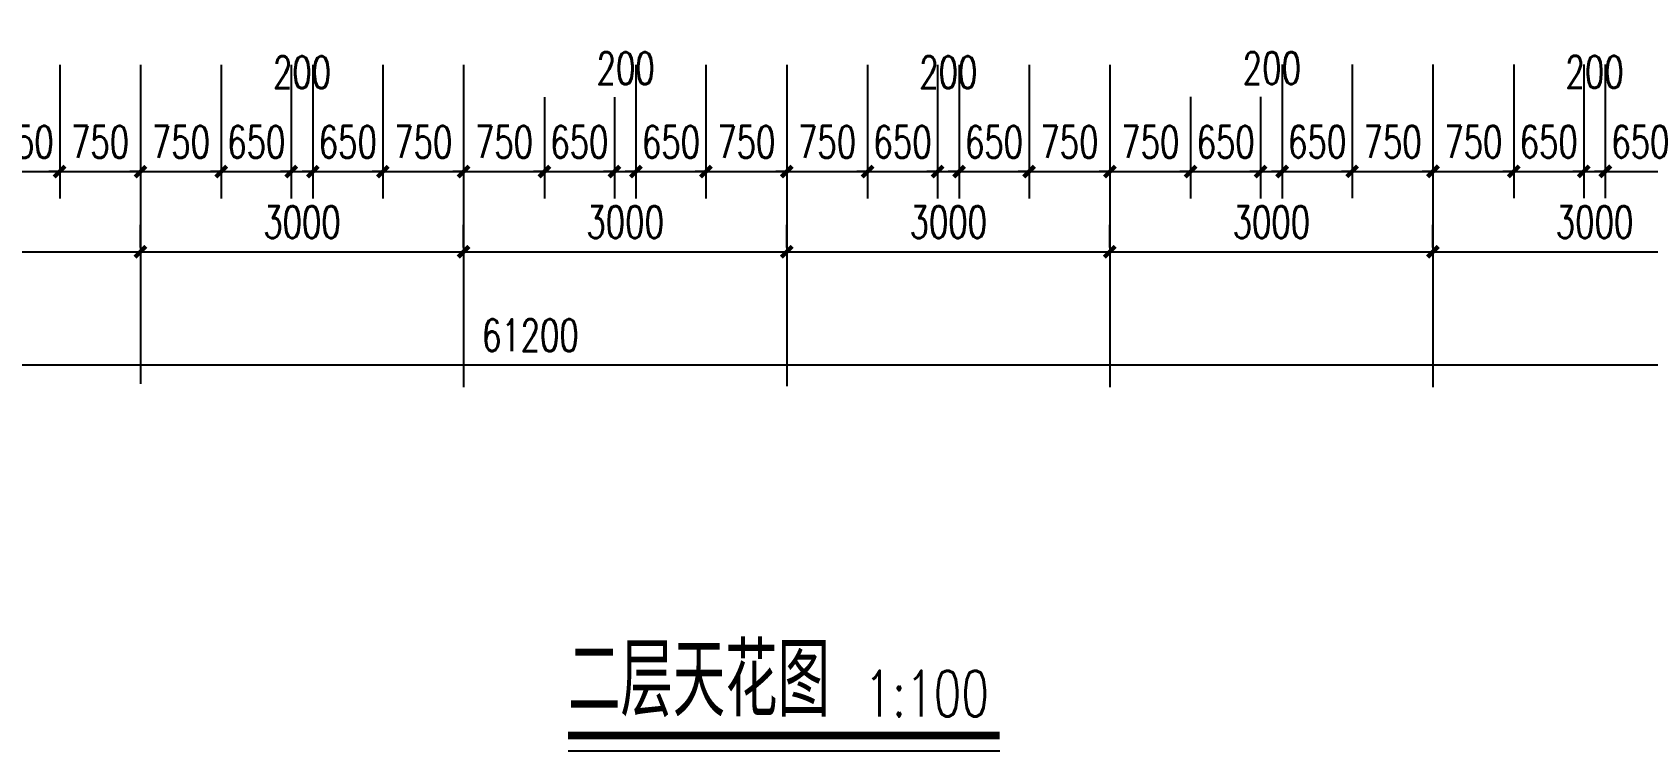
# Model space of a CAD drawing. Header units: millimetres. Extents: x -150677 to 588340, y -254013 to 149700.
# Drawn here: x 178557 to 193555, y -254013 to -247345 of the extents above; entities that cross this region are included whole.
import ezdxf

# ---------------------------------------------------------------- set-up
doc = ezdxf.new("R2010")
doc.units = ezdxf.units.MM
doc.header["$LTSCALE"] = 10
doc.header["$MEASUREMENT"] = 0
doc.layers.add('PUB_DIM', color=3, linetype='Continuous')
doc.layers.add('PUB_TEXT', color=7, linetype='Continuous')
doc.styles.add('_TCH_DIM', font='SIMPLEX', dxfattribs={"bigfont": 'GBCBIG'})
doc.styles.add('_TCH_DIM_T3', font='SIMPLEX', dxfattribs={"width": 0.705882, "bigfont": 'GBCBIG'})
doc.dimstyles.new('_TCH_ARCH&&100', dxfattribs={"dimtxt": 297.5, "dimasz": 100, "dimexe": 250, "dimexo": 300, "dimgap": 126.25, "dimtad": 1, "dimdec": 0, "dimzin": 0, "dimdsep": 46, "dimtxsty": '_TCH_DIM_T3', "dimblk": 'ARCHTICK', "dimcen": 0.09, "dimclrt": 7, "dimazin": 2, "dimtfac": 1, "dimtdec": 0, "dimtix": 1, "dimtmove": 2, "dimatfit": 3, "dimfxl": 1, "dimtolj": 1, "dimtzin": 0, "dimarcsym": 0})

# ---------------------------------------------------------------- blocks, each defined once
blk = doc.blocks.new('_ArchTick')
at = {"color": 0, "linetype": 'ByBlock', "const_width": 0.4}
blk.add_lwpolyline([(-0.5, -0.5), (0.5, 0.5)], dxfattribs=at)
blk = doc.blocks.new('*D2092')
at = {"layer": 'Defpoints', "color": 0, "transparency": 16777216}
for p in [(179561, -249382), (176561, -249642), (179561, -249642)]:
    blk.add_point(p, dxfattribs=at)
at = {"layer": 'PUB_DIM', "color": 0, "lineweight": -2, "transparency": 16777216}
for p, q in [((176561, -249342), (176561, -249132)), ((179561, -249342), (179561, -249132)), ((176561, -249382), (179561, -249382))]:
    blk.add_line(p, q, dxfattribs=at)
at = {"layer": 'PUB_DIM', "color": 0, "lineweight": -2, "transparency": 16777216, "xscale": 100, "yscale": 100, "zscale": 100, "rotation": 180}
blk.add_blockref('_ArchTick', (176561, -249382), dxfattribs=at)
at = {"layer": 'PUB_DIM', "color": 0, "lineweight": -2, "transparency": 16777216, "xscale": 100, "yscale": 100, "zscale": 100}
blk.add_blockref('_ArchTick', (179561, -249382), dxfattribs=at)
at = {"layer": 'PUB_DIM', "color": 7, "transparency": 16777216, "insert": (178061, -249107), "char_height": 297.5, "attachment_point": 5, "style": '_TCH_DIM_T3'}
blk.add_mtext('\\A1;3000', dxfattribs=at)
blk = doc.blocks.new('*D2093')
at = {"layer": 'Defpoints', "color": 0, "transparency": 16777216}
for p in [(182561, -249382), (179561, -249642), (182561, -249642)]:
    blk.add_point(p, dxfattribs=at)
at = {"layer": 'PUB_DIM', "color": 0, "lineweight": -2, "transparency": 16777216}
for p, q in [((179561, -249342), (179561, -249132)), ((182561, -249342), (182561, -249132)), ((179561, -249382), (182561, -249382))]:
    blk.add_line(p, q, dxfattribs=at)
at = {"layer": 'PUB_DIM', "color": 0, "lineweight": -2, "transparency": 16777216, "xscale": 100, "yscale": 100, "zscale": 100, "rotation": 180}
blk.add_blockref('_ArchTick', (179561, -249382), dxfattribs=at)
at = {"layer": 'PUB_DIM', "color": 0, "lineweight": -2, "transparency": 16777216, "xscale": 100, "yscale": 100, "zscale": 100}
blk.add_blockref('_ArchTick', (182561, -249382), dxfattribs=at)
at = {"layer": 'PUB_DIM', "color": 7, "transparency": 16777216, "insert": (181061, -249107), "char_height": 297.5, "attachment_point": 5, "style": '_TCH_DIM_T3'}
blk.add_mtext('\\A1;3000', dxfattribs=at)
blk = doc.blocks.new('*D2094')
at = {"layer": 'Defpoints', "color": 0, "transparency": 16777216}
for p in [(185561, -249382), (182561, -249642), (185561, -249642)]:
    blk.add_point(p, dxfattribs=at)
at = {"layer": 'PUB_DIM', "color": 0, "lineweight": -2, "transparency": 16777216}
for p, q in [((182561, -249342), (182561, -249132)), ((185561, -249342), (185561, -249132)), ((182561, -249382), (185561, -249382))]:
    blk.add_line(p, q, dxfattribs=at)
at = {"layer": 'PUB_DIM', "color": 0, "lineweight": -2, "transparency": 16777216, "xscale": 100, "yscale": 100, "zscale": 100, "rotation": 180}
blk.add_blockref('_ArchTick', (182561, -249382), dxfattribs=at)
at = {"layer": 'PUB_DIM', "color": 0, "lineweight": -2, "transparency": 16777216, "xscale": 100, "yscale": 100, "zscale": 100}
blk.add_blockref('_ArchTick', (185561, -249382), dxfattribs=at)
at = {"layer": 'PUB_DIM', "color": 7, "transparency": 16777216, "insert": (184061, -249107), "char_height": 297.5, "attachment_point": 5, "style": '_TCH_DIM_T3'}
blk.add_mtext('\\A1;3000', dxfattribs=at)
blk = doc.blocks.new('*D2095')
at = {"layer": 'Defpoints', "color": 0, "transparency": 16777216}
for p in [(188561, -249382), (185561, -249642), (188561, -249642)]:
    blk.add_point(p, dxfattribs=at)
at = {"layer": 'PUB_DIM', "color": 0, "lineweight": -2, "transparency": 16777216}
for p, q in [((185561, -249342), (185561, -249132)), ((188561, -249342), (188561, -249132)), ((185561, -249382), (188561, -249382))]:
    blk.add_line(p, q, dxfattribs=at)
at = {"layer": 'PUB_DIM', "color": 0, "lineweight": -2, "transparency": 16777216, "xscale": 100, "yscale": 100, "zscale": 100, "rotation": 180}
blk.add_blockref('_ArchTick', (185561, -249382), dxfattribs=at)
at = {"layer": 'PUB_DIM', "color": 0, "lineweight": -2, "transparency": 16777216, "xscale": 100, "yscale": 100, "zscale": 100}
blk.add_blockref('_ArchTick', (188561, -249382), dxfattribs=at)
at = {"layer": 'PUB_DIM', "color": 7, "transparency": 16777216, "insert": (187061, -249107), "char_height": 297.5, "attachment_point": 5, "style": '_TCH_DIM_T3'}
blk.add_mtext('\\A1;3000', dxfattribs=at)
blk = doc.blocks.new('*D2096')
at = {"layer": 'Defpoints', "color": 0, "transparency": 16777216}
for p in [(191561, -249382), (188561, -249642), (191561, -249642)]:
    blk.add_point(p, dxfattribs=at)
at = {"layer": 'PUB_DIM', "color": 0, "lineweight": -2, "transparency": 16777216}
for p, q in [((188561, -249342), (188561, -249132)), ((191561, -249342), (191561, -249132)), ((188561, -249382), (191561, -249382))]:
    blk.add_line(p, q, dxfattribs=at)
at = {"layer": 'PUB_DIM', "color": 0, "lineweight": -2, "transparency": 16777216, "xscale": 100, "yscale": 100, "zscale": 100, "rotation": 180}
blk.add_blockref('_ArchTick', (188561, -249382), dxfattribs=at)
at = {"layer": 'PUB_DIM', "color": 0, "lineweight": -2, "transparency": 16777216, "xscale": 100, "yscale": 100, "zscale": 100}
blk.add_blockref('_ArchTick', (191561, -249382), dxfattribs=at)
at = {"layer": 'PUB_DIM', "color": 7, "transparency": 16777216, "insert": (190061, -249107), "char_height": 297.5, "attachment_point": 5, "style": '_TCH_DIM_T3'}
blk.add_mtext('\\A1;3000', dxfattribs=at)
blk = doc.blocks.new('*D2097')
at = {"layer": 'Defpoints', "color": 0, "transparency": 16777216}
for p in [(194561, -249382), (191561, -249642), (194561, -249642)]:
    blk.add_point(p, dxfattribs=at)
at = {"layer": 'PUB_DIM', "color": 0, "lineweight": -2, "transparency": 16777216}
for p, q in [((191561, -249342), (191561, -249132)), ((194561, -249342), (194561, -249132)), ((191561, -249382), (194561, -249382))]:
    blk.add_line(p, q, dxfattribs=at)
at = {"layer": 'PUB_DIM', "color": 0, "lineweight": -2, "transparency": 16777216, "xscale": 100, "yscale": 100, "zscale": 100, "rotation": 180}
blk.add_blockref('_ArchTick', (191561, -249382), dxfattribs=at)
at = {"layer": 'PUB_DIM', "color": 0, "lineweight": -2, "transparency": 16777216, "xscale": 100, "yscale": 100, "zscale": 100}
blk.add_blockref('_ArchTick', (194561, -249382), dxfattribs=at)
at = {"layer": 'PUB_DIM', "color": 7, "transparency": 16777216, "insert": (193061, -249107), "char_height": 297.5, "attachment_point": 5, "style": '_TCH_DIM_T3'}
blk.add_mtext('\\A1;3000', dxfattribs=at)
blk = doc.blocks.new('*D2104')
at = {"layer": 'Defpoints', "color": 0, "transparency": 16777216}
for p in [(152601, -249635), (213761, -249642), (213761, -250435)]:
    blk.add_point(p, dxfattribs=at)
at = {"layer": 'PUB_DIM', "color": 0, "lineweight": -2, "transparency": 16777216}
for p, q in [((152601, -249935), (152601, -250679)), ((213761, -249942), (213761, -250685)), ((152601, -250429), (213761, -250435))]:
    blk.add_line(p, q, dxfattribs=at)
at = {"layer": 'PUB_DIM', "color": 0, "lineweight": -2, "transparency": 16777216, "xscale": 100, "yscale": 100, "zscale": 100}
for p, rotation in [((152601, -250429), 179.9941247959615), ((213761, -250435), 359.9941247959615)]:
    blk.add_blockref('_ArchTick', p, dxfattribs=dict(at, rotation=rotation))
at = {"layer": 'PUB_DIM', "color": 7, "transparency": 16777216, "insert": (183181, -250157), "char_height": 297.5, "attachment_point": 5, "rotation": 359.9941, "style": '_TCH_DIM_T3'}
blk.add_mtext('\\A1;61200', dxfattribs=at)
blk = doc.blocks.new('*D2196')
at = {"layer": 'Defpoints', "color": 0, "transparency": 16777216}
for p in [(193161, -247345), (193811, -247345), (193811, -248636)]:
    blk.add_point(p, dxfattribs=at)
at = {"layer": 'PUB_DIM', "color": 0, "lineweight": -2, "transparency": 16777216}
for p, q in [((193161, -247645), (193161, -248886)), ((193811, -247645), (193811, -248886)), ((193161, -248636), (193061, -248636)), ((193161, -248636), (193811, -248636)), ((193811, -248636), (193911, -248636))]:
    blk.add_line(p, q, dxfattribs=at)
at = {"layer": 'PUB_DIM', "color": 0, "lineweight": -2, "transparency": 16777216, "xscale": 100, "yscale": 100, "zscale": 100}
blk.add_blockref('_ArchTick', (193161, -248636), dxfattribs=at)
at = {"layer": 'PUB_DIM', "color": 0, "lineweight": -2, "transparency": 16777216, "xscale": 100, "yscale": 100, "zscale": 100, "rotation": 180}
blk.add_blockref('_ArchTick', (193811, -248636), dxfattribs=at)
at = {"layer": 'PUB_DIM', "color": 7, "transparency": 16777216, "insert": (193486, -248361), "char_height": 297.5, "attachment_point": 5, "style": '_TCH_DIM_T3'}
blk.add_mtext('\\A1;650', dxfattribs=at)
blk = doc.blocks.new('*D2197')
at = {"layer": 'Defpoints', "color": 0, "transparency": 16777216}
for p in [(192961, -247345), (193161, -247345), (193161, -248636)]:
    blk.add_point(p, dxfattribs=at)
at = {"layer": 'PUB_DIM', "color": 0, "lineweight": -2, "transparency": 16777216}
for p, q in [((192961, -247645), (192961, -248886)), ((193161, -247645), (193161, -248886)), ((192961, -248636), (192861, -248636)), ((192961, -248636), (193161, -248636)), ((193161, -248636), (193261, -248636))]:
    blk.add_line(p, q, dxfattribs=at)
at = {"layer": 'PUB_DIM', "color": 0, "lineweight": -2, "transparency": 16777216, "xscale": 100, "yscale": 100, "zscale": 100}
blk.add_blockref('_ArchTick', (192961, -248636), dxfattribs=at)
at = {"layer": 'PUB_DIM', "color": 0, "lineweight": -2, "transparency": 16777216, "xscale": 100, "yscale": 100, "zscale": 100, "rotation": 180}
blk.add_blockref('_ArchTick', (193161, -248636), dxfattribs=at)
at = {"layer": 'PUB_DIM', "color": 7, "transparency": 16777216, "insert": (193061, -247713), "char_height": 297.5, "attachment_point": 5, "style": '_TCH_DIM_T3'}
blk.add_mtext('\\A1;200', dxfattribs=at)
blk = doc.blocks.new('*D2198')
at = {"layer": 'Defpoints', "color": 0, "transparency": 16777216}
for p in [(192311, -247345), (192961, -247345), (192961, -248636)]:
    blk.add_point(p, dxfattribs=at)
at = {"layer": 'PUB_DIM', "color": 0, "lineweight": -2, "transparency": 16777216}
for p, q in [((192311, -247645), (192311, -248886)), ((192961, -247645), (192961, -248886)), ((192311, -248636), (192211, -248636)), ((192311, -248636), (192961, -248636)), ((192961, -248636), (193061, -248636))]:
    blk.add_line(p, q, dxfattribs=at)
at = {"layer": 'PUB_DIM', "color": 0, "lineweight": -2, "transparency": 16777216, "xscale": 100, "yscale": 100, "zscale": 100}
blk.add_blockref('_ArchTick', (192311, -248636), dxfattribs=at)
at = {"layer": 'PUB_DIM', "color": 0, "lineweight": -2, "transparency": 16777216, "xscale": 100, "yscale": 100, "zscale": 100, "rotation": 180}
blk.add_blockref('_ArchTick', (192961, -248636), dxfattribs=at)
at = {"layer": 'PUB_DIM', "color": 7, "transparency": 16777216, "insert": (192636, -248361), "char_height": 297.5, "attachment_point": 5, "style": '_TCH_DIM_T3'}
blk.add_mtext('\\A1;650', dxfattribs=at)
blk = doc.blocks.new('*D2199')
at = {"layer": 'Defpoints', "color": 0, "transparency": 16777216}
for p in [(191561, -247345), (192311, -247345), (192311, -248636)]:
    blk.add_point(p, dxfattribs=at)
at = {"layer": 'PUB_DIM', "color": 0, "lineweight": -2, "transparency": 16777216}
for p, q in [((191561, -247645), (191561, -248886)), ((192311, -247645), (192311, -248886)), ((191561, -248636), (191461, -248636)), ((191561, -248636), (192311, -248636)), ((192311, -248636), (192411, -248636))]:
    blk.add_line(p, q, dxfattribs=at)
at = {"layer": 'PUB_DIM', "color": 0, "lineweight": -2, "transparency": 16777216, "xscale": 100, "yscale": 100, "zscale": 100}
blk.add_blockref('_ArchTick', (191561, -248636), dxfattribs=at)
at = {"layer": 'PUB_DIM', "color": 0, "lineweight": -2, "transparency": 16777216, "xscale": 100, "yscale": 100, "zscale": 100, "rotation": 180}
blk.add_blockref('_ArchTick', (192311, -248636), dxfattribs=at)
at = {"layer": 'PUB_DIM', "color": 7, "transparency": 16777216, "insert": (191936, -248361), "char_height": 297.5, "attachment_point": 5, "style": '_TCH_DIM_T3'}
blk.add_mtext('\\A1;750', dxfattribs=at)
blk = doc.blocks.new('*D2200')
at = {"layer": 'Defpoints', "color": 0, "transparency": 16777216}
for p in [(190811, -247345), (191561, -247345), (191561, -248636)]:
    blk.add_point(p, dxfattribs=at)
at = {"layer": 'PUB_DIM', "color": 0, "lineweight": -2, "transparency": 16777216}
for p, q in [((190811, -247645), (190811, -248886)), ((191561, -247645), (191561, -248886)), ((190811, -248636), (190711, -248636)), ((190811, -248636), (191561, -248636)), ((191561, -248636), (191661, -248636))]:
    blk.add_line(p, q, dxfattribs=at)
at = {"layer": 'PUB_DIM', "color": 0, "lineweight": -2, "transparency": 16777216, "xscale": 100, "yscale": 100, "zscale": 100}
blk.add_blockref('_ArchTick', (190811, -248636), dxfattribs=at)
at = {"layer": 'PUB_DIM', "color": 0, "lineweight": -2, "transparency": 16777216, "xscale": 100, "yscale": 100, "zscale": 100, "rotation": 180}
blk.add_blockref('_ArchTick', (191561, -248636), dxfattribs=at)
at = {"layer": 'PUB_DIM', "color": 7, "transparency": 16777216, "insert": (191186, -248361), "char_height": 297.5, "attachment_point": 5, "style": '_TCH_DIM_T3'}
blk.add_mtext('\\A1;750', dxfattribs=at)
blk = doc.blocks.new('*D2201')
at = {"layer": 'Defpoints', "color": 0, "transparency": 16777216}
for p in [(190161, -247345), (190811, -247345), (190811, -248636)]:
    blk.add_point(p, dxfattribs=at)
at = {"layer": 'PUB_DIM', "color": 0, "lineweight": -2, "transparency": 16777216}
for p, q in [((190161, -247645), (190161, -248886)), ((190811, -247645), (190811, -248886)), ((190161, -248636), (190061, -248636)), ((190161, -248636), (190811, -248636)), ((190811, -248636), (190911, -248636))]:
    blk.add_line(p, q, dxfattribs=at)
at = {"layer": 'PUB_DIM', "color": 0, "lineweight": -2, "transparency": 16777216, "xscale": 100, "yscale": 100, "zscale": 100}
blk.add_blockref('_ArchTick', (190161, -248636), dxfattribs=at)
at = {"layer": 'PUB_DIM', "color": 0, "lineweight": -2, "transparency": 16777216, "xscale": 100, "yscale": 100, "zscale": 100, "rotation": 180}
blk.add_blockref('_ArchTick', (190811, -248636), dxfattribs=at)
at = {"layer": 'PUB_DIM', "color": 7, "transparency": 16777216, "insert": (190486, -248361), "char_height": 297.5, "attachment_point": 5, "style": '_TCH_DIM_T3'}
blk.add_mtext('\\A1;650', dxfattribs=at)
blk = doc.blocks.new('*D2202')
at = {"layer": 'Defpoints', "color": 0, "transparency": 16777216}
for p in [(189961, -247645), (190161, -247645), (190161, -248638)]:
    blk.add_point(p, dxfattribs=at)
at = {"layer": 'PUB_DIM', "color": 0, "lineweight": -2, "transparency": 16777216}
for p, q in [((189961, -247945), (189961, -248888)), ((190161, -247945), (190161, -248888)), ((189961, -248638), (189861, -248638)), ((189961, -248638), (190161, -248638)), ((190161, -248638), (190261, -248638))]:
    blk.add_line(p, q, dxfattribs=at)
at = {"layer": 'PUB_DIM', "color": 0, "lineweight": -2, "transparency": 16777216, "xscale": 100, "yscale": 100, "zscale": 100}
blk.add_blockref('_ArchTick', (189961, -248638), dxfattribs=at)
at = {"layer": 'PUB_DIM', "color": 0, "lineweight": -2, "transparency": 16777216, "xscale": 100, "yscale": 100, "zscale": 100, "rotation": 180}
blk.add_blockref('_ArchTick', (190161, -248638), dxfattribs=at)
at = {"layer": 'PUB_DIM', "color": 7, "transparency": 16777216, "insert": (190065, -247677), "char_height": 297.5, "attachment_point": 5, "style": '_TCH_DIM_T3'}
blk.add_mtext('\\A1;200', dxfattribs=at)
blk = doc.blocks.new('*D2203')
at = {"layer": 'Defpoints', "color": 0, "transparency": 16777216}
for p in [(189311, -247645), (189961, -247645), (189961, -248638)]:
    blk.add_point(p, dxfattribs=at)
at = {"layer": 'PUB_DIM', "color": 0, "lineweight": -2, "transparency": 16777216}
for p, q in [((189311, -247945), (189311, -248888)), ((189961, -247945), (189961, -248888)), ((189311, -248638), (189211, -248638)), ((189311, -248638), (189961, -248638)), ((189961, -248638), (190061, -248638))]:
    blk.add_line(p, q, dxfattribs=at)
at = {"layer": 'PUB_DIM', "color": 0, "lineweight": -2, "transparency": 16777216, "xscale": 100, "yscale": 100, "zscale": 100}
blk.add_blockref('_ArchTick', (189311, -248638), dxfattribs=at)
at = {"layer": 'PUB_DIM', "color": 0, "lineweight": -2, "transparency": 16777216, "xscale": 100, "yscale": 100, "zscale": 100, "rotation": 180}
blk.add_blockref('_ArchTick', (189961, -248638), dxfattribs=at)
at = {"layer": 'PUB_DIM', "color": 7, "transparency": 16777216, "insert": (189636, -248363), "char_height": 297.5, "attachment_point": 5, "style": '_TCH_DIM_T3'}
blk.add_mtext('\\A1;650', dxfattribs=at)
blk = doc.blocks.new('*D2204')
at = {"layer": 'Defpoints', "color": 0, "transparency": 16777216}
for p in [(188561, -247645), (189311, -247645), (189311, -248638)]:
    blk.add_point(p, dxfattribs=at)
at = {"layer": 'PUB_DIM', "color": 0, "lineweight": -2, "transparency": 16777216}
for p, q in [((188561, -247945), (188561, -248888)), ((189311, -247945), (189311, -248888)), ((188561, -248638), (188461, -248638)), ((188561, -248638), (189311, -248638)), ((189311, -248638), (189411, -248638))]:
    blk.add_line(p, q, dxfattribs=at)
at = {"layer": 'PUB_DIM', "color": 0, "lineweight": -2, "transparency": 16777216, "xscale": 100, "yscale": 100, "zscale": 100}
blk.add_blockref('_ArchTick', (188561, -248638), dxfattribs=at)
at = {"layer": 'PUB_DIM', "color": 0, "lineweight": -2, "transparency": 16777216, "xscale": 100, "yscale": 100, "zscale": 100, "rotation": 180}
blk.add_blockref('_ArchTick', (189311, -248638), dxfattribs=at)
at = {"layer": 'PUB_DIM', "color": 7, "transparency": 16777216, "insert": (188936, -248363), "char_height": 297.5, "attachment_point": 5, "style": '_TCH_DIM_T3'}
blk.add_mtext('\\A1;750', dxfattribs=at)
blk = doc.blocks.new('*D2205')
at = {"layer": 'Defpoints', "color": 0, "transparency": 16777216}
for p in [(187811, -247348), (188561, -247348), (188561, -248638)]:
    blk.add_point(p, dxfattribs=at)
at = {"layer": 'PUB_DIM', "color": 0, "lineweight": -2, "transparency": 16777216}
for p, q in [((187811, -247648), (187811, -248888)), ((188561, -247648), (188561, -248888)), ((187811, -248638), (187711, -248638)), ((187811, -248638), (188561, -248638)), ((188561, -248638), (188661, -248638))]:
    blk.add_line(p, q, dxfattribs=at)
at = {"layer": 'PUB_DIM', "color": 0, "lineweight": -2, "transparency": 16777216, "xscale": 100, "yscale": 100, "zscale": 100}
blk.add_blockref('_ArchTick', (187811, -248638), dxfattribs=at)
at = {"layer": 'PUB_DIM', "color": 0, "lineweight": -2, "transparency": 16777216, "xscale": 100, "yscale": 100, "zscale": 100, "rotation": 180}
blk.add_blockref('_ArchTick', (188561, -248638), dxfattribs=at)
at = {"layer": 'PUB_DIM', "color": 7, "transparency": 16777216, "insert": (188186, -248363), "char_height": 297.5, "attachment_point": 5, "style": '_TCH_DIM_T3'}
blk.add_mtext('\\A1;750', dxfattribs=at)
blk = doc.blocks.new('*D2206')
at = {"layer": 'Defpoints', "color": 0, "transparency": 16777216}
for p in [(187161, -247348), (187811, -247348), (187811, -248638)]:
    blk.add_point(p, dxfattribs=at)
at = {"layer": 'PUB_DIM', "color": 0, "lineweight": -2, "transparency": 16777216}
for p, q in [((187161, -247648), (187161, -248888)), ((187811, -247648), (187811, -248888)), ((187161, -248638), (187061, -248638)), ((187161, -248638), (187811, -248638)), ((187811, -248638), (187911, -248638))]:
    blk.add_line(p, q, dxfattribs=at)
at = {"layer": 'PUB_DIM', "color": 0, "lineweight": -2, "transparency": 16777216, "xscale": 100, "yscale": 100, "zscale": 100}
blk.add_blockref('_ArchTick', (187161, -248638), dxfattribs=at)
at = {"layer": 'PUB_DIM', "color": 0, "lineweight": -2, "transparency": 16777216, "xscale": 100, "yscale": 100, "zscale": 100, "rotation": 180}
blk.add_blockref('_ArchTick', (187811, -248638), dxfattribs=at)
at = {"layer": 'PUB_DIM', "color": 7, "transparency": 16777216, "insert": (187486, -248363), "char_height": 297.5, "attachment_point": 5, "style": '_TCH_DIM_T3'}
blk.add_mtext('\\A1;650', dxfattribs=at)
blk = doc.blocks.new('*D2207')
at = {"layer": 'Defpoints', "color": 0, "transparency": 16777216}
for p in [(186961, -247348), (187161, -247348), (187161, -248638)]:
    blk.add_point(p, dxfattribs=at)
at = {"layer": 'PUB_DIM', "color": 0, "lineweight": -2, "transparency": 16777216}
for p, q in [((186961, -247648), (186961, -248888)), ((187161, -247648), (187161, -248888)), ((186961, -248638), (186861, -248638)), ((186961, -248638), (187161, -248638)), ((187161, -248638), (187261, -248638))]:
    blk.add_line(p, q, dxfattribs=at)
at = {"layer": 'PUB_DIM', "color": 0, "lineweight": -2, "transparency": 16777216, "xscale": 100, "yscale": 100, "zscale": 100}
blk.add_blockref('_ArchTick', (186961, -248638), dxfattribs=at)
at = {"layer": 'PUB_DIM', "color": 0, "lineweight": -2, "transparency": 16777216, "xscale": 100, "yscale": 100, "zscale": 100, "rotation": 180}
blk.add_blockref('_ArchTick', (187161, -248638), dxfattribs=at)
at = {"layer": 'PUB_DIM', "color": 7, "transparency": 16777216, "insert": (187061, -247716), "char_height": 297.5, "attachment_point": 5, "style": '_TCH_DIM_T3'}
blk.add_mtext('\\A1;200', dxfattribs=at)
blk = doc.blocks.new('*D2208')
at = {"layer": 'Defpoints', "color": 0, "transparency": 16777216}
for p in [(186311, -247348), (186961, -247348), (186961, -248638)]:
    blk.add_point(p, dxfattribs=at)
at = {"layer": 'PUB_DIM', "color": 0, "lineweight": -2, "transparency": 16777216}
for p, q in [((186311, -247648), (186311, -248888)), ((186961, -247648), (186961, -248888)), ((186311, -248638), (186211, -248638)), ((186311, -248638), (186961, -248638)), ((186961, -248638), (187061, -248638))]:
    blk.add_line(p, q, dxfattribs=at)
at = {"layer": 'PUB_DIM', "color": 0, "lineweight": -2, "transparency": 16777216, "xscale": 100, "yscale": 100, "zscale": 100}
blk.add_blockref('_ArchTick', (186311, -248638), dxfattribs=at)
at = {"layer": 'PUB_DIM', "color": 0, "lineweight": -2, "transparency": 16777216, "xscale": 100, "yscale": 100, "zscale": 100, "rotation": 180}
blk.add_blockref('_ArchTick', (186961, -248638), dxfattribs=at)
at = {"layer": 'PUB_DIM', "color": 7, "transparency": 16777216, "insert": (186636, -248363), "char_height": 297.5, "attachment_point": 5, "style": '_TCH_DIM_T3'}
blk.add_mtext('\\A1;650', dxfattribs=at)
blk = doc.blocks.new('*D2209')
at = {"layer": 'Defpoints', "color": 0, "transparency": 16777216}
for p in [(185561, -247348), (186311, -247348), (186311, -248638)]:
    blk.add_point(p, dxfattribs=at)
at = {"layer": 'PUB_DIM', "color": 0, "lineweight": -2, "transparency": 16777216}
for p, q in [((185561, -247648), (185561, -248888)), ((186311, -247648), (186311, -248888)), ((185561, -248638), (185461, -248638)), ((185561, -248638), (186311, -248638)), ((186311, -248638), (186411, -248638))]:
    blk.add_line(p, q, dxfattribs=at)
at = {"layer": 'PUB_DIM', "color": 0, "lineweight": -2, "transparency": 16777216, "xscale": 100, "yscale": 100, "zscale": 100}
blk.add_blockref('_ArchTick', (185561, -248638), dxfattribs=at)
at = {"layer": 'PUB_DIM', "color": 0, "lineweight": -2, "transparency": 16777216, "xscale": 100, "yscale": 100, "zscale": 100, "rotation": 180}
blk.add_blockref('_ArchTick', (186311, -248638), dxfattribs=at)
at = {"layer": 'PUB_DIM', "color": 7, "transparency": 16777216, "insert": (185936, -248363), "char_height": 297.5, "attachment_point": 5, "style": '_TCH_DIM_T3'}
blk.add_mtext('\\A1;750', dxfattribs=at)
blk = doc.blocks.new('*D2210')
at = {"layer": 'Defpoints', "color": 0, "transparency": 16777216}
for p in [(184811, -247348), (185561, -247348), (185561, -248638)]:
    blk.add_point(p, dxfattribs=at)
at = {"layer": 'PUB_DIM', "color": 0, "lineweight": -2, "transparency": 16777216}
for p, q in [((184811, -247648), (184811, -248888)), ((185561, -247648), (185561, -248888)), ((184811, -248638), (184711, -248638)), ((184811, -248638), (185561, -248638)), ((185561, -248638), (185661, -248638))]:
    blk.add_line(p, q, dxfattribs=at)
at = {"layer": 'PUB_DIM', "color": 0, "lineweight": -2, "transparency": 16777216, "xscale": 100, "yscale": 100, "zscale": 100}
blk.add_blockref('_ArchTick', (184811, -248638), dxfattribs=at)
at = {"layer": 'PUB_DIM', "color": 0, "lineweight": -2, "transparency": 16777216, "xscale": 100, "yscale": 100, "zscale": 100, "rotation": 180}
blk.add_blockref('_ArchTick', (185561, -248638), dxfattribs=at)
at = {"layer": 'PUB_DIM', "color": 7, "transparency": 16777216, "insert": (185186, -248363), "char_height": 297.5, "attachment_point": 5, "style": '_TCH_DIM_T3'}
blk.add_mtext('\\A1;750', dxfattribs=at)
blk = doc.blocks.new('*D2211')
at = {"layer": 'Defpoints', "color": 0, "transparency": 16777216}
for p in [(184161, -247348), (184811, -247348), (184811, -248638)]:
    blk.add_point(p, dxfattribs=at)
at = {"layer": 'PUB_DIM', "color": 0, "lineweight": -2, "transparency": 16777216}
for p, q in [((184161, -247648), (184161, -248888)), ((184811, -247648), (184811, -248888)), ((184161, -248638), (184061, -248638)), ((184161, -248638), (184811, -248638)), ((184811, -248638), (184911, -248638))]:
    blk.add_line(p, q, dxfattribs=at)
at = {"layer": 'PUB_DIM', "color": 0, "lineweight": -2, "transparency": 16777216, "xscale": 100, "yscale": 100, "zscale": 100}
blk.add_blockref('_ArchTick', (184161, -248638), dxfattribs=at)
at = {"layer": 'PUB_DIM', "color": 0, "lineweight": -2, "transparency": 16777216, "xscale": 100, "yscale": 100, "zscale": 100, "rotation": 180}
blk.add_blockref('_ArchTick', (184811, -248638), dxfattribs=at)
at = {"layer": 'PUB_DIM', "color": 7, "transparency": 16777216, "insert": (184486, -248363), "char_height": 297.5, "attachment_point": 5, "style": '_TCH_DIM_T3'}
blk.add_mtext('\\A1;650', dxfattribs=at)
blk = doc.blocks.new('*D2212')
at = {"layer": 'Defpoints', "color": 0, "transparency": 16777216}
for p in [(183961, -247648), (184161, -247648), (184161, -248638)]:
    blk.add_point(p, dxfattribs=at)
at = {"layer": 'PUB_DIM', "color": 0, "lineweight": -2, "transparency": 16777216}
for p, q in [((183961, -247948), (183961, -248888)), ((184161, -247948), (184161, -248888)), ((183961, -248638), (183861, -248638)), ((183961, -248638), (184161, -248638)), ((184161, -248638), (184261, -248638))]:
    blk.add_line(p, q, dxfattribs=at)
at = {"layer": 'PUB_DIM', "color": 0, "lineweight": -2, "transparency": 16777216, "xscale": 100, "yscale": 100, "zscale": 100}
blk.add_blockref('_ArchTick', (183961, -248638), dxfattribs=at)
at = {"layer": 'PUB_DIM', "color": 0, "lineweight": -2, "transparency": 16777216, "xscale": 100, "yscale": 100, "zscale": 100, "rotation": 180}
blk.add_blockref('_ArchTick', (184161, -248638), dxfattribs=at)
at = {"layer": 'PUB_DIM', "color": 7, "transparency": 16777216, "insert": (184065, -247679), "char_height": 297.5, "attachment_point": 5, "style": '_TCH_DIM_T3'}
blk.add_mtext('\\A1;200', dxfattribs=at)
blk = doc.blocks.new('*D2213')
at = {"layer": 'Defpoints', "color": 0, "transparency": 16777216}
for p in [(183311, -247648), (183961, -247648), (183961, -248638)]:
    blk.add_point(p, dxfattribs=at)
at = {"layer": 'PUB_DIM', "color": 0, "lineweight": -2, "transparency": 16777216}
for p, q in [((183311, -247948), (183311, -248888)), ((183961, -247948), (183961, -248888)), ((183311, -248638), (183211, -248638)), ((183311, -248638), (183961, -248638)), ((183961, -248638), (184061, -248638))]:
    blk.add_line(p, q, dxfattribs=at)
at = {"layer": 'PUB_DIM', "color": 0, "lineweight": -2, "transparency": 16777216, "xscale": 100, "yscale": 100, "zscale": 100}
blk.add_blockref('_ArchTick', (183311, -248638), dxfattribs=at)
at = {"layer": 'PUB_DIM', "color": 0, "lineweight": -2, "transparency": 16777216, "xscale": 100, "yscale": 100, "zscale": 100, "rotation": 180}
blk.add_blockref('_ArchTick', (183961, -248638), dxfattribs=at)
at = {"layer": 'PUB_DIM', "color": 7, "transparency": 16777216, "insert": (183636, -248363), "char_height": 297.5, "attachment_point": 5, "style": '_TCH_DIM_T3'}
blk.add_mtext('\\A1;650', dxfattribs=at)
blk = doc.blocks.new('*D2214')
at = {"layer": 'Defpoints', "color": 0, "transparency": 16777216}
for p in [(182561, -247648), (183311, -247648), (183311, -248638)]:
    blk.add_point(p, dxfattribs=at)
at = {"layer": 'PUB_DIM', "color": 0, "lineweight": -2, "transparency": 16777216}
for p, q in [((182561, -247948), (182561, -248888)), ((183311, -247948), (183311, -248888)), ((182561, -248638), (182461, -248638)), ((182561, -248638), (183311, -248638)), ((183311, -248638), (183411, -248638))]:
    blk.add_line(p, q, dxfattribs=at)
at = {"layer": 'PUB_DIM', "color": 0, "lineweight": -2, "transparency": 16777216, "xscale": 100, "yscale": 100, "zscale": 100}
blk.add_blockref('_ArchTick', (182561, -248638), dxfattribs=at)
at = {"layer": 'PUB_DIM', "color": 0, "lineweight": -2, "transparency": 16777216, "xscale": 100, "yscale": 100, "zscale": 100, "rotation": 180}
blk.add_blockref('_ArchTick', (183311, -248638), dxfattribs=at)
at = {"layer": 'PUB_DIM', "color": 7, "transparency": 16777216, "insert": (182936, -248363), "char_height": 297.5, "attachment_point": 5, "style": '_TCH_DIM_T3'}
blk.add_mtext('\\A1;750', dxfattribs=at)
blk = doc.blocks.new('*D2215')
at = {"layer": 'Defpoints', "color": 0, "transparency": 16777216}
for p in [(181811, -247348), (182561, -247348), (182561, -248638)]:
    blk.add_point(p, dxfattribs=at)
at = {"layer": 'PUB_DIM', "color": 0, "lineweight": -2, "transparency": 16777216}
for p, q in [((181811, -247648), (181811, -248888)), ((182561, -247648), (182561, -248888)), ((181811, -248638), (181711, -248638)), ((181811, -248638), (182561, -248638)), ((182561, -248638), (182661, -248638))]:
    blk.add_line(p, q, dxfattribs=at)
at = {"layer": 'PUB_DIM', "color": 0, "lineweight": -2, "transparency": 16777216, "xscale": 100, "yscale": 100, "zscale": 100}
blk.add_blockref('_ArchTick', (181811, -248638), dxfattribs=at)
at = {"layer": 'PUB_DIM', "color": 0, "lineweight": -2, "transparency": 16777216, "xscale": 100, "yscale": 100, "zscale": 100, "rotation": 180}
blk.add_blockref('_ArchTick', (182561, -248638), dxfattribs=at)
at = {"layer": 'PUB_DIM', "color": 7, "transparency": 16777216, "insert": (182186, -248363), "char_height": 297.5, "attachment_point": 5, "style": '_TCH_DIM_T3'}
blk.add_mtext('\\A1;750', dxfattribs=at)
blk = doc.blocks.new('*D2216')
at = {"layer": 'Defpoints', "color": 0, "transparency": 16777216}
for p in [(181161, -247348), (181811, -247348), (181811, -248638)]:
    blk.add_point(p, dxfattribs=at)
at = {"layer": 'PUB_DIM', "color": 0, "lineweight": -2, "transparency": 16777216}
for p, q in [((181161, -247648), (181161, -248888)), ((181811, -247648), (181811, -248888)), ((181161, -248638), (181061, -248638)), ((181161, -248638), (181811, -248638)), ((181811, -248638), (181911, -248638))]:
    blk.add_line(p, q, dxfattribs=at)
at = {"layer": 'PUB_DIM', "color": 0, "lineweight": -2, "transparency": 16777216, "xscale": 100, "yscale": 100, "zscale": 100}
blk.add_blockref('_ArchTick', (181161, -248638), dxfattribs=at)
at = {"layer": 'PUB_DIM', "color": 0, "lineweight": -2, "transparency": 16777216, "xscale": 100, "yscale": 100, "zscale": 100, "rotation": 180}
blk.add_blockref('_ArchTick', (181811, -248638), dxfattribs=at)
at = {"layer": 'PUB_DIM', "color": 7, "transparency": 16777216, "insert": (181486, -248363), "char_height": 297.5, "attachment_point": 5, "style": '_TCH_DIM_T3'}
blk.add_mtext('\\A1;650', dxfattribs=at)
blk = doc.blocks.new('*D2217')
at = {"layer": 'Defpoints', "color": 0, "transparency": 16777216}
for p in [(180961, -247348), (181161, -247348), (181161, -248638)]:
    blk.add_point(p, dxfattribs=at)
at = {"layer": 'PUB_DIM', "color": 0, "lineweight": -2, "transparency": 16777216}
for p, q in [((180961, -247648), (180961, -248888)), ((181161, -247648), (181161, -248888)), ((180961, -248638), (180861, -248638)), ((180961, -248638), (181161, -248638)), ((181161, -248638), (181261, -248638))]:
    blk.add_line(p, q, dxfattribs=at)
at = {"layer": 'PUB_DIM', "color": 0, "lineweight": -2, "transparency": 16777216, "xscale": 100, "yscale": 100, "zscale": 100}
blk.add_blockref('_ArchTick', (180961, -248638), dxfattribs=at)
at = {"layer": 'PUB_DIM', "color": 0, "lineweight": -2, "transparency": 16777216, "xscale": 100, "yscale": 100, "zscale": 100, "rotation": 180}
blk.add_blockref('_ArchTick', (181161, -248638), dxfattribs=at)
at = {"layer": 'PUB_DIM', "color": 7, "transparency": 16777216, "insert": (181061, -247716), "char_height": 297.5, "attachment_point": 5, "style": '_TCH_DIM_T3'}
blk.add_mtext('\\A1;200', dxfattribs=at)
blk = doc.blocks.new('*D2218')
at = {"layer": 'Defpoints', "color": 0, "transparency": 16777216}
for p in [(180311, -247348), (180961, -247348), (180961, -248638)]:
    blk.add_point(p, dxfattribs=at)
at = {"layer": 'PUB_DIM', "color": 0, "lineweight": -2, "transparency": 16777216}
for p, q in [((180311, -247648), (180311, -248888)), ((180961, -247648), (180961, -248888)), ((180311, -248638), (180211, -248638)), ((180311, -248638), (180961, -248638)), ((180961, -248638), (181061, -248638))]:
    blk.add_line(p, q, dxfattribs=at)
at = {"layer": 'PUB_DIM', "color": 0, "lineweight": -2, "transparency": 16777216, "xscale": 100, "yscale": 100, "zscale": 100}
blk.add_blockref('_ArchTick', (180311, -248638), dxfattribs=at)
at = {"layer": 'PUB_DIM', "color": 0, "lineweight": -2, "transparency": 16777216, "xscale": 100, "yscale": 100, "zscale": 100, "rotation": 180}
blk.add_blockref('_ArchTick', (180961, -248638), dxfattribs=at)
at = {"layer": 'PUB_DIM', "color": 7, "transparency": 16777216, "insert": (180636, -248363), "char_height": 297.5, "attachment_point": 5, "style": '_TCH_DIM_T3'}
blk.add_mtext('\\A1;650', dxfattribs=at)
blk = doc.blocks.new('*D2219')
at = {"layer": 'Defpoints', "color": 0, "transparency": 16777216}
for p in [(179561, -247348), (180311, -247348), (180311, -248638)]:
    blk.add_point(p, dxfattribs=at)
at = {"layer": 'PUB_DIM', "color": 0, "lineweight": -2, "transparency": 16777216}
for p, q in [((179561, -247648), (179561, -248888)), ((180311, -247648), (180311, -248888)), ((179561, -248638), (179461, -248638)), ((179561, -248638), (180311, -248638)), ((180311, -248638), (180411, -248638))]:
    blk.add_line(p, q, dxfattribs=at)
at = {"layer": 'PUB_DIM', "color": 0, "lineweight": -2, "transparency": 16777216, "xscale": 100, "yscale": 100, "zscale": 100}
blk.add_blockref('_ArchTick', (179561, -248638), dxfattribs=at)
at = {"layer": 'PUB_DIM', "color": 0, "lineweight": -2, "transparency": 16777216, "xscale": 100, "yscale": 100, "zscale": 100, "rotation": 180}
blk.add_blockref('_ArchTick', (180311, -248638), dxfattribs=at)
at = {"layer": 'PUB_DIM', "color": 7, "transparency": 16777216, "insert": (179936, -248363), "char_height": 297.5, "attachment_point": 5, "style": '_TCH_DIM_T3'}
blk.add_mtext('\\A1;750', dxfattribs=at)
blk = doc.blocks.new('*D2220')
at = {"layer": 'Defpoints', "color": 0, "transparency": 16777216}
for p in [(178811, -247348), (179561, -247348), (179561, -248638)]:
    blk.add_point(p, dxfattribs=at)
at = {"layer": 'PUB_DIM', "color": 0, "lineweight": -2, "transparency": 16777216}
for p, q in [((178811, -247648), (178811, -248888)), ((179561, -247648), (179561, -248888)), ((178811, -248638), (178711, -248638)), ((178811, -248638), (179561, -248638)), ((179561, -248638), (179661, -248638))]:
    blk.add_line(p, q, dxfattribs=at)
at = {"layer": 'PUB_DIM', "color": 0, "lineweight": -2, "transparency": 16777216, "xscale": 100, "yscale": 100, "zscale": 100}
blk.add_blockref('_ArchTick', (178811, -248638), dxfattribs=at)
at = {"layer": 'PUB_DIM', "color": 0, "lineweight": -2, "transparency": 16777216, "xscale": 100, "yscale": 100, "zscale": 100, "rotation": 180}
blk.add_blockref('_ArchTick', (179561, -248638), dxfattribs=at)
at = {"layer": 'PUB_DIM', "color": 7, "transparency": 16777216, "insert": (179186, -248363), "char_height": 297.5, "attachment_point": 5, "style": '_TCH_DIM_T3'}
blk.add_mtext('\\A1;750', dxfattribs=at)
blk = doc.blocks.new('*D2221')
at = {"layer": 'Defpoints', "color": 0, "transparency": 16777216}
for p in [(178161, -247348), (178811, -247348), (178811, -248638)]:
    blk.add_point(p, dxfattribs=at)
at = {"layer": 'PUB_DIM', "color": 0, "lineweight": -2, "transparency": 16777216}
for p, q in [((178161, -247648), (178161, -248888)), ((178811, -247648), (178811, -248888)), ((178161, -248638), (178061, -248638)), ((178161, -248638), (178811, -248638)), ((178811, -248638), (178911, -248638))]:
    blk.add_line(p, q, dxfattribs=at)
at = {"layer": 'PUB_DIM', "color": 0, "lineweight": -2, "transparency": 16777216, "xscale": 100, "yscale": 100, "zscale": 100}
blk.add_blockref('_ArchTick', (178161, -248638), dxfattribs=at)
at = {"layer": 'PUB_DIM', "color": 0, "lineweight": -2, "transparency": 16777216, "xscale": 100, "yscale": 100, "zscale": 100, "rotation": 180}
blk.add_blockref('_ArchTick', (178811, -248638), dxfattribs=at)
at = {"layer": 'PUB_DIM', "color": 7, "transparency": 16777216, "insert": (178486, -248363), "char_height": 297.5, "attachment_point": 5, "style": '_TCH_DIM_T3'}
blk.add_mtext('\\A1;650', dxfattribs=at)

msp = doc.modelspace()

# ---------------------------------------------------------------- linework, layer by layer
at = {"layer": 'PUB_DIM'}
for p, q in [((179560.7, -248638.5), (179560.7, -250608.7)), ((182560.7, -248638.5), (182560.7, -250638.5)), ((185560.7, -248638.5), (185560.7, -250630.6)), ((188560.7, -248638.5), (188560.7, -250638.5)), ((191560.7, -248638.5), (191560.7, -250638.5))]:
    msp.add_line(p, q, dxfattribs=at)
at = {"layer": 'PUB_DIM', "const_width": 70}
msp.add_lwpolyline([(183531.4, -253873.3), (187539.4, -253873.3)], dxfattribs=at)
at = {"layer": 'PUB_DIM'}
msp.add_lwpolyline([(183531.4, -254013.3), (187539.4, -254013.3)], dxfattribs=at)

# ---------------------------------------------------------------- texts
at = {"layer": 'PUB_TEXT', "style": '_TCH_DIM'}
msp.add_text('二层天花图', height=675.18, dxfattribs=at).set_placement((183531.4, -253696.1))
at = {"layer": 'PUB_TEXT', "style": '_TCH_DIM', "width": 0.705882}
msp.add_text('1:100', height=425, dxfattribs=at).set_placement((186282.2, -253696.1))

# ---------------------------------------------------------------- dimensions: what is measured, and where the dimension line sits
at = {"layer": 'PUB_DIM'}
for p1, p2, distance, picture, middle in [((178160.7, -247347.7), (178810.7, -247347.7), -1290.8, '*D2221', (178485.7, -248363.5)), ((178810.7, -247347.7), (179560.7, -247347.7), -1290.8, '*D2220', (179185.7, -248363.5)), ((179560.7, -247347.7), (180310.7, -247347.7), -1290.8, '*D2219', (179935.7, -248363.5)), ((180310.7, -247347.7), (180960.7, -247347.7), -1290.8, '*D2218', (180635.7, -248363.5)), ((181160.7, -247347.7), (181810.7, -247347.7), -1290.8, '*D2216', (181485.7, -248363.5)), ((181810.7, -247347.7), (182560.7, -247347.7), -1290.8, '*D2215', (182185.7, -248363.5)), ((184160.7, -247347.7), (184810.7, -247347.7), -1290.8, '*D2211', (184485.7, -248363.5)), ((184810.7, -247347.7), (185560.7, -247347.7), -1290.8, '*D2210', (185185.7, -248363.5)), ((185560.7, -247347.7), (186310.7, -247347.7), -1290.8, '*D2209', (185935.7, -248363.5)), ((186310.7, -247347.7), (186960.7, -247347.7), -1290.8, '*D2208', (186635.7, -248363.5)), ((187160.7, -247347.7), (187810.7, -247347.7), -1290.8, '*D2206', (187485.7, -248363.5)), ((187810.7, -247347.7), (188560.7, -247347.7), -1290.8, '*D2205', (188185.7, -248363.5)), ((190160.7, -247345.2), (190810.7, -247345.2), -1290.8, '*D2201', (190485.7, -248361)), ((190810.7, -247345.2), (191560.7, -247345.2), -1290.8, '*D2200', (191185.7, -248361)), ((191560.7, -247345.2), (192310.7, -247345.2), -1290.8, '*D2199', (191935.7, -248361)), ((192310.7, -247345.2), (192960.7, -247345.2), -1290.8, '*D2198', (192635.7, -248361)), ((193160.7, -247345.2), (193810.7, -247345.2), -1290.8, '*D2196', (193485.7, -248361)), ((182560.7, -247647.7), (183310.7, -247647.7), -990.8, '*D2214', (182935.7, -248363.5)), ((183310.7, -247647.7), (183960.7, -247647.7), -990.8, '*D2213', (183635.7, -248363.5)), ((188560.7, -247645.2), (189310.7, -247645.2), -993.3, '*D2204', (188935.7, -248363.5)), ((189310.7, -247645.2), (189960.7, -247645.2), -993.3, '*D2203', (189635.7, -248363.5)), ((176560.7, -249641.6), (179560.7, -249641.6), 259.2, '*D2092', (178060.7, -249107.4)), ((179560.7, -249641.6), (182560.7, -249641.6), 259.2, '*D2093', (181060.7, -249107.4)), ((182560.7, -249641.6), (185560.7, -249641.6), 259.2, '*D2094', (184060.7, -249107.4)), ((185560.7, -249641.6), (188560.7, -249641.6), 259.2, '*D2095', (187060.7, -249107.4)), ((188560.7, -249641.6), (191560.7, -249641.6), 259.2, '*D2096', (190060.7, -249107.4)), ((191560.7, -249641.6), (194560.7, -249641.6), 259.2, '*D2097', (193060.7, -249107.4))]:
    dim = msp.add_aligned_dim(p1=p1, p2=p2, distance=distance, dimstyle='_TCH_ARCH&&100', dxfattribs=at)
    dim.commit()
    dim.dimension.update_dxf_attribs({"geometry": picture, "text_midpoint": middle})
for base, p1, p2, picture, middle in [((181160.7, -248638.5), (180960.7, -247347.7), (181160.7, -247347.7), '*D2217', (181060.7, -247716)), ((187160.7, -248638.5), (186960.7, -247347.7), (187160.7, -247347.7), '*D2207', (187060.7, -247716)), ((193160.7, -248636), (192960.7, -247345.2), (193160.7, -247345.2), '*D2197', (193060.7, -247713.5)), ((184160.7, -248638.5), (183960.7, -247647.7), (184160.7, -247647.7), '*D2212', (184065.2, -247679.4)), ((190160.7, -248638.5), (189960.7, -247645.2), (190160.7, -247645.2), '*D2202', (190065.2, -247676.9))]:
    dim = msp.add_linear_dim(base=base, p1=p1, p2=p2, angle=0, dimstyle='_TCH_ARCH&&100', dxfattribs=at)
    dim.commit()
    dim.dimension.update_dxf_attribs({"geometry": picture, "text_midpoint": middle, "dimtype": 161})
dim = msp.add_aligned_dim(p1=(152600.7, -249635.3), p2=(213760.7, -249641.6), distance=-793.4, text='61200', dimstyle='_TCH_ARCH&&100', dxfattribs=at)
dim.commit()
dim.dimension.update_dxf_attribs({"geometry": '*D2104', "text_midpoint": (183180.6, -250156.9)})

doc.saveas('drawing.dxf')
